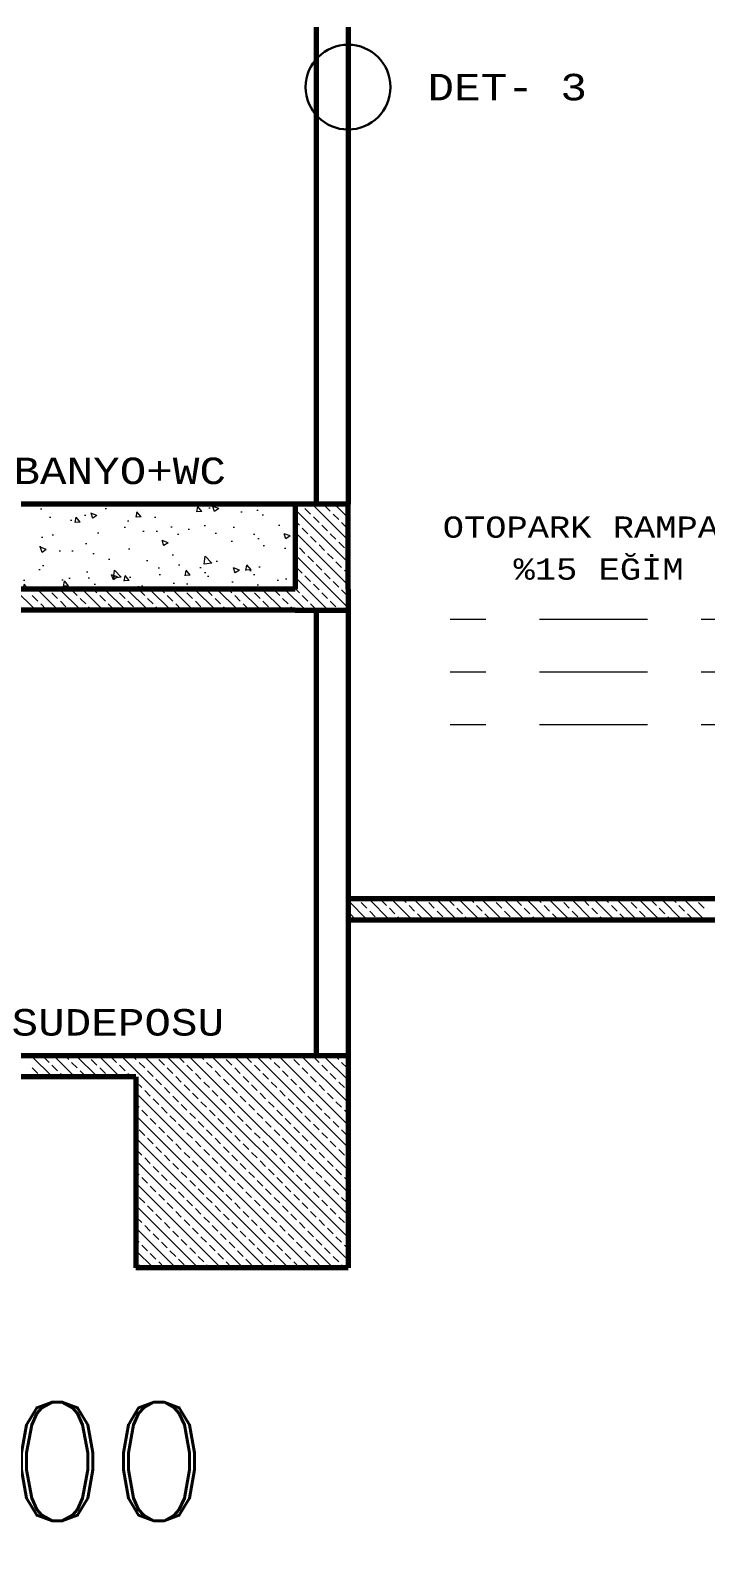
# Model space of a CAD drawing. Header units: millimetres. Extents: x 35860 to 71103, y -11298 to -8385.
# Drawn here: x 39467 to 39546.5, y -9755 to -9574.6 of the extents above; entities that cross this region are included whole.
import ezdxf
from ezdxf.enums import TextEntityAlignment as Align

# ---------------------------------------------------------------- set-up
doc = ezdxf.new("R2010")
doc.units = ezdxf.units.MM
doc.header["$MEASUREMENT"] = 0
doc.linetypes.add('ÇİZGİ NOKTA3', pattern=[19.05, 12.7, -6.35])
doc.layers.get('0').update_dxf_attribs({"lineweight": 15})
for name, color, linetype, lineweight in [('02', 2, 'Continuous', 20), ('03_Yazı', 1, 'Continuous', 30), ('07', 3, 'Continuous', 70)]:
    doc.layers.add(name, color=color, linetype=linetype, lineweight=lineweight)
doc.styles.add('C', font='')
doc.styles.add('ROMANC', font='romanc', dxfattribs={"height": 0.11})
doc.styles.get('C').set_extended_font_data('Courier New Tur')

# ---------------------------------------------------------------- blocks, each defined once
blk = doc.blocks.new('DET_NO')
at = {"layer": '03_Yazı'}
blk.add_circle((0, 0), 20, dxfattribs=at)
at = {"layer": '03_Yazı', "style": 'C'}
blk.add_attdef('DET-1', text='', height=12.5, dxfattribs=at).set_placement((-30, 0), align=Align.MIDDLE_RIGHT)

msp = doc.modelspace()

# ---------------------------------------------------------------- hatches: boundary and pattern name
h = msp.add_hatch()
h.set_pattern_fill('AR-CONC', color=256, style=0)
h.set_pattern_definition([(130, (51691.801, -7164.8543), (-7.1726018, -0.6275213), [0.75, -8.25]), (185, (51691.801, -7164.854), (1.3875133, 7.5219213), [0.6, -6.6]), (79.5486, (51691.203, -7164.9066), (-5.785094, 6.8943954), [0.637402, -7.011421]), (133.8158, (51691.801, -7162.854), (-10.6724105, -1.65519), [1.125, -12.375]), (83.3644, (51690.912, -7162.992), (-9.346627, 9.741179), [0.956103, -10.51713]), (188.8158, (51691.801, -7162.854), (-9.346619, 9.741186), [0.9, -9.9]), (159, (51690.801, -7163.3543), (-5.9690705, -4.026189), [0.75, -8.25]), (214, (51690.801, -7163.354), (-2.4331533, 7.2515005), [0.6, -6.6]), (108.5486, (51690.3035, -7163.69), (-8.4022263, 3.225305), [0.637402, -7.011421]), (142.5, (51691.801, -7164.8543), (-0.12159855, 3.32893854), [0, -6.52, 0, -6.7, 0, -6.625]), (172.5, (51691.801, -7164.8543), (-2.6306954, 3.9441171), [0, -3.82, 0, -6.37, 0, -2.525]), (212.5, (51694.031, -7164.8543), (-5.33822436, -0.2255487), [0, -2.5, 0, -7.8, 0, -10.35]), (222.5, (51695.031, -7164.8543), (-5.8318617, 1.0010498), [0, -3.25, 0, -5.18, 0, -7.35])])
h.paths.add_polyline_path([(39455.66, -9561.73), (39455.66, -9571.73), (39498.16, -9571.73), (39498.16, -9561.73)])
h.paths.add_polyline_path([(39498.16, -9640.48), (39498.16, -9630.48), (39455.66, -9630.48), (39455.66, -9640.48)])

# ---------------------------------------------------------------- linework, layer by layer
for p, q in [((39499, -9630.63), (39498.85, -9630.48)), ((39504.41, -9634.71), (39500.17, -9630.48)), ((39504.41, -9632.06), (39502.83, -9630.48)), ((39504.41, -9630.73), (39504.15, -9630.48)), ((39504.41, -9637.36), (39498.16, -9631.11)), ((39500, -9631.63), (39499.33, -9630.96)), ((39500.99, -9632.62), (39500.33, -9631.96)), ((39502.32, -9631.29), (39501.65, -9630.63)), ((39503.31, -9632.29), (39502.65, -9631.63)), ((39498.67, -9632.95), (39498.16, -9632.44)), ((39504.41, -9640.02), (39498.16, -9633.77)), ((39499.67, -9633.95), (39499, -9633.28)), ((39501.99, -9633.61), (39501.32, -9632.95)), ((39502.98, -9634.61), (39502.32, -9633.95)), ((39504.31, -9633.28), (39503.64, -9632.62)), ((39498.34, -9635.27), (39498.16, -9635.09)), ((39499.33, -9636.27), (39498.67, -9635.6)), ((39500.66, -9634.94), (39500, -9634.28)), ((39501.65, -9635.94), (39500.99, -9635.27)), ((39503.98, -9635.6), (39503.31, -9634.94)), ((39504.41, -9636.04), (39504.31, -9635.94)), ((39504.41, -9642.67), (39498.16, -9636.42)), ((39500.33, -9637.26), (39499.67, -9636.6)), ((39501.32, -9638.26), (39500.66, -9637.59)), ((39502.65, -9636.93), (39501.99, -9636.27)), ((39503.64, -9637.92), (39502.98, -9637.26)), ((39502.07, -9642.98), (39498.16, -9639.07)), ((39499, -9638.59), (39498.34, -9637.92)), ((39500, -9639.58), (39499.33, -9638.92)), ((39502.32, -9639.25), (39501.65, -9638.59)), ((39504.41, -9638.69), (39503.98, -9638.26)), ((39467.6, -9642.98), (39465.1, -9640.48)), ((39467.85, -9641.9), (39467.18, -9641.24)), ((39470.25, -9642.98), (39467.75, -9640.48)), ((39469.17, -9640.58), (39469.07, -9640.48)), ((39470.17, -9641.57), (39469.5, -9640.91)), ((39472.9, -9642.98), (39470.4, -9640.48)), ((39472.49, -9641.24), (39471.82, -9640.58)), ((39475.55, -9642.98), (39473.05, -9640.48)), ((39474.81, -9640.91), (39474.38, -9640.48)), ((39475.8, -9641.9), (39475.14, -9641.24)), ((39478.2, -9642.98), (39475.7, -9640.48)), ((39477.13, -9640.58), (39477.03, -9640.48)), ((39478.12, -9641.57), (39477.46, -9640.91)), ((39480.85, -9642.98), (39478.35, -9640.48)), ((39480.44, -9641.24), (39479.78, -9640.58)), ((39483.51, -9642.98), (39481.01, -9640.48)), ((39482.76, -9640.91), (39482.33, -9640.48)), ((39483.76, -9641.9), (39483.09, -9641.24)), ((39486.16, -9642.98), (39483.66, -9640.48)), ((39485.08, -9640.58), (39484.98, -9640.48)), ((39486.08, -9641.57), (39485.41, -9640.91)), ((39488.81, -9642.98), (39486.31, -9640.48)), ((39488.4, -9641.24), (39487.73, -9640.58)), ((39491.46, -9642.98), (39488.96, -9640.48)), ((39490.72, -9640.91), (39490.29, -9640.48)), ((39491.71, -9641.9), (39491.05, -9641.24)), ((39494.11, -9642.98), (39491.61, -9640.48)), ((39493.04, -9640.58), (39492.94, -9640.48)), ((39494.03, -9641.57), (39493.37, -9640.91)), ((39496.76, -9642.98), (39494.26, -9640.48)), ((39496.35, -9641.24), (39495.69, -9640.58)), ((39499.42, -9642.98), (39496.92, -9640.48)), ((39498.67, -9640.91), (39498.16, -9640.39)), ((39499.67, -9641.9), (39499, -9641.24)), ((39500.99, -9640.58), (39500.33, -9639.91)), ((39501.99, -9641.57), (39501.32, -9640.91)), ((39503.31, -9640.24), (39502.65, -9639.58)), ((39504.31, -9641.24), (39503.64, -9640.58)), ((39504.41, -9640.49), (39504.31, -9640.38)), ((39468.84, -9642.9), (39468.18, -9642.23)), ((39471.16, -9642.56), (39470.5, -9641.9)), ((39471.57, -9642.98), (39471.49, -9642.9)), ((39473.48, -9642.23), (39472.82, -9641.57)), ((39474.22, -9642.98), (39473.81, -9642.56)), ((39476.8, -9642.9), (39476.13, -9642.23)), ((39479.12, -9642.56), (39478.45, -9641.9)), ((39479.53, -9642.98), (39479.45, -9642.9)), ((39481.44, -9642.23), (39480.77, -9641.57)), ((39482.18, -9642.98), (39481.77, -9642.56)), ((39484.75, -9642.9), (39484.09, -9642.23)), ((39487.07, -9642.56), (39486.41, -9641.9)), ((39487.48, -9642.98), (39487.4, -9642.9)), ((39489.39, -9642.23), (39488.73, -9641.57)), ((39490.13, -9642.98), (39489.72, -9642.56)), ((39492.71, -9642.9), (39492.04, -9642.23)), ((39495.03, -9642.56), (39494.36, -9641.9)), ((39495.44, -9642.98), (39495.36, -9642.9)), ((39497.35, -9642.23), (39496.68, -9641.57)), ((39498.09, -9642.98), (39497.68, -9642.56)), ((39500.66, -9642.9), (39500, -9642.23)), ((39502.98, -9642.56), (39502.32, -9641.9)), ((39506.69, -9679.48), (39504.41, -9677.2)), ((39505.63, -9677.1), (39505.51, -9676.98)), ((39509.34, -9679.48), (39506.84, -9676.98)), ((39508.95, -9677.76), (39508.28, -9677.1)), ((39511.99, -9679.48), (39509.49, -9676.98)), ((39511.27, -9677.43), (39510.81, -9676.98)), ((39514.64, -9679.48), (39512.14, -9676.98)), ((39513.59, -9677.1), (39513.47, -9676.98)), ((39517.29, -9679.48), (39514.79, -9676.98)), ((39516.9, -9677.76), (39516.24, -9677.1)), ((39519.94, -9679.48), (39517.44, -9676.98)), ((39519.22, -9677.43), (39518.77, -9676.98)), ((39522.6, -9679.48), (39520.1, -9676.98)), ((39521.54, -9677.1), (39521.42, -9676.98)), ((39525.25, -9679.48), (39522.75, -9676.98)), ((39524.86, -9677.76), (39524.19, -9677.1)), ((39527.9, -9679.48), (39525.4, -9676.98)), ((39527.18, -9677.43), (39526.72, -9676.98)), ((39530.55, -9679.48), (39528.05, -9676.98)), ((39529.5, -9677.1), (39529.38, -9676.98)), ((39533.2, -9679.48), (39530.7, -9676.98)), ((39532.81, -9677.76), (39532.15, -9677.1)), ((39535.85, -9679.48), (39533.35, -9676.98)), ((39535.13, -9677.43), (39534.68, -9676.98)), ((39538.51, -9679.48), (39536.01, -9676.98)), ((39537.45, -9677.1), (39537.33, -9676.98)), ((39541.16, -9679.48), (39538.66, -9676.98)), ((39540.77, -9677.76), (39540.1, -9677.1)), ((39543.81, -9679.48), (39541.31, -9676.98)), ((39543.09, -9677.43), (39542.63, -9676.98)), ((39546.46, -9679.48), (39543.96, -9676.98)), ((39545.41, -9677.1), (39545.29, -9676.98)), ((39505.3, -9679.42), (39504.64, -9678.75)), ((39506.63, -9678.09), (39505.96, -9677.43)), ((39507.62, -9679.09), (39506.96, -9678.42)), ((39509.94, -9678.75), (39509.28, -9678.09)), ((39510.66, -9679.48), (39510.27, -9679.09)), ((39512.26, -9678.42), (39511.6, -9677.76)), ((39513.26, -9679.42), (39512.59, -9678.75)), ((39514.58, -9678.09), (39513.92, -9677.43)), ((39515.58, -9679.09), (39514.91, -9678.42)), ((39517.9, -9678.75), (39517.23, -9678.09)), ((39518.62, -9679.48), (39518.23, -9679.09)), ((39520.22, -9678.42), (39519.55, -9677.76)), ((39521.21, -9679.42), (39520.55, -9678.75)), ((39522.54, -9678.09), (39521.87, -9677.43)), ((39523.53, -9679.09), (39522.87, -9678.42)), ((39525.85, -9678.75), (39525.19, -9678.09)), ((39526.57, -9679.48), (39526.18, -9679.09)), ((39528.17, -9678.42), (39527.51, -9677.76)), ((39529.17, -9679.42), (39528.5, -9678.75)), ((39530.49, -9678.09), (39529.83, -9677.43)), ((39531.49, -9679.09), (39530.82, -9678.42)), ((39533.81, -9678.75), (39533.14, -9678.09)), ((39534.53, -9679.48), (39534.14, -9679.09)), ((39536.13, -9678.42), (39535.46, -9677.76)), ((39537.12, -9679.42), (39536.46, -9678.75)), ((39538.45, -9678.09), (39537.78, -9677.43)), ((39539.44, -9679.09), (39538.78, -9678.42)), ((39541.76, -9678.75), (39541.1, -9678.09)), ((39542.48, -9679.48), (39542.09, -9679.09)), ((39544.08, -9678.42), (39543.42, -9677.76)), ((39545.08, -9679.42), (39544.41, -9678.75)), ((39546.4, -9678.09), (39545.74, -9677.43)), ((39508.01, -9679.48), (39507.95, -9679.42)), ((39515.97, -9679.48), (39515.91, -9679.42)), ((39523.92, -9679.48), (39523.86, -9679.42)), ((39531.88, -9679.48), (39531.82, -9679.42)), ((39539.83, -9679.48), (39539.77, -9679.42)), ((39469.56, -9697.98), (39467.06, -9695.48)), ((39467.85, -9697.59), (39467.18, -9696.92)), ((39469.17, -9696.26), (39468.51, -9695.6)), ((39470.17, -9697.25), (39469.5, -9696.59)), ((39472.21, -9697.98), (39469.71, -9695.48)), ((39471.49, -9695.93), (39471.04, -9695.48)), ((39472.49, -9696.92), (39471.82, -9696.26)), ((39474.87, -9697.98), (39472.37, -9695.48)), ((39473.81, -9695.6), (39473.69, -9695.48)), ((39474.81, -9696.59), (39474.14, -9695.93)), ((39477.52, -9697.98), (39475.02, -9695.48)), ((39475.8, -9697.59), (39475.14, -9696.92)), ((39477.13, -9696.26), (39476.46, -9695.6)), ((39478.12, -9697.25), (39477.46, -9696.59)), ((39502.67, -9720.48), (39477.67, -9695.48)), ((39479.45, -9695.93), (39478.99, -9695.48)), ((39480.44, -9696.92), (39479.78, -9696.26)), ((39504.41, -9719.56), (39480.32, -9695.48)), ((39481.77, -9695.6), (39481.65, -9695.48)), ((39482.76, -9696.59), (39482.1, -9695.93)), ((39504.41, -9716.91), (39482.97, -9695.48)), ((39483.76, -9697.59), (39483.09, -9696.92)), ((39485.08, -9696.26), (39484.42, -9695.6)), ((39486.08, -9697.25), (39485.41, -9696.59)), ((39504.41, -9714.26), (39485.62, -9695.48)), ((39487.4, -9695.93), (39486.95, -9695.48)), ((39488.4, -9696.92), (39487.73, -9696.26)), ((39504.41, -9711.61), (39488.28, -9695.48)), ((39489.72, -9695.6), (39489.6, -9695.48)), ((39490.72, -9696.59), (39490.05, -9695.93)), ((39504.41, -9708.96), (39490.93, -9695.48)), ((39491.71, -9697.59), (39491.05, -9696.92)), ((39493.04, -9696.26), (39492.37, -9695.6)), ((39494.03, -9697.25), (39493.37, -9696.59)), ((39504.41, -9706.31), (39493.58, -9695.48)), ((39495.36, -9695.93), (39494.9, -9695.48)), ((39496.35, -9696.92), (39495.69, -9696.26)), ((39504.41, -9703.65), (39496.23, -9695.48)), ((39497.68, -9695.6), (39497.56, -9695.48)), ((39498.67, -9696.59), (39498.01, -9695.93)), ((39504.41, -9701), (39498.88, -9695.48)), ((39499.67, -9697.59), (39499, -9696.92)), ((39500.99, -9696.26), (39500.33, -9695.6)), ((39501.99, -9697.25), (39501.32, -9696.59)), ((39504.41, -9698.35), (39501.53, -9695.48)), ((39503.31, -9695.93), (39502.86, -9695.48)), ((39504.31, -9696.92), (39503.64, -9696.26)), ((39468.24, -9697.98), (39468.18, -9697.92)), ((39470.89, -9697.98), (39470.5, -9697.59)), ((39473.48, -9697.92), (39472.82, -9697.25)), ((39476.19, -9697.98), (39476.13, -9697.92)), ((39478.84, -9697.98), (39478.45, -9697.59)), ((39480.11, -9699.24), (39479.45, -9698.58)), ((39481.44, -9697.92), (39480.77, -9697.25)), ((39482.43, -9698.91), (39481.77, -9698.25)), ((39484.75, -9698.58), (39484.09, -9697.92)), ((39485.74, -9699.57), (39485.08, -9698.91)), ((39487.07, -9698.25), (39486.41, -9697.59)), ((39488.07, -9699.24), (39487.4, -9698.58)), ((39489.39, -9697.92), (39488.73, -9697.25)), ((39490.39, -9698.91), (39489.72, -9698.25)), ((39492.71, -9698.58), (39492.04, -9697.92)), ((39493.7, -9699.57), (39493.04, -9698.91)), ((39495.03, -9698.25), (39494.36, -9697.59)), ((39496.02, -9699.24), (39495.36, -9698.58)), ((39497.35, -9697.92), (39496.68, -9697.25)), ((39498.34, -9698.91), (39497.68, -9698.25)), ((39500.66, -9698.58), (39500, -9697.92)), ((39501.65, -9699.57), (39500.99, -9698.91)), ((39502.98, -9698.25), (39502.32, -9697.59)), ((39503.98, -9699.24), (39503.31, -9698.58)), ((39500.02, -9720.48), (39479.41, -9699.87)), ((39481.1, -9700.24), (39480.44, -9699.57)), ((39482.1, -9701.23), (39481.44, -9700.57)), ((39483.42, -9699.91), (39482.76, -9699.24)), ((39484.42, -9700.9), (39483.76, -9700.24)), ((39486.74, -9700.57), (39486.08, -9699.91)), ((39489.06, -9700.24), (39488.4, -9699.57)), ((39490.05, -9701.23), (39489.39, -9700.57)), ((39491.38, -9699.91), (39490.72, -9699.24)), ((39492.37, -9700.9), (39491.71, -9700.24)), ((39494.69, -9700.57), (39494.03, -9699.91)), ((39497.01, -9700.24), (39496.35, -9699.57)), ((39498.01, -9701.23), (39497.35, -9700.57)), ((39499.33, -9699.91), (39498.67, -9699.24)), ((39500.33, -9700.9), (39499.67, -9700.24)), ((39502.65, -9700.57), (39501.99, -9699.91)), ((39479.78, -9701.56), (39479.41, -9701.19)), ((39497.37, -9720.48), (39479.41, -9702.52)), ((39480.77, -9702.56), (39480.11, -9701.89)), ((39483.09, -9702.23), (39482.43, -9701.56)), ((39484.09, -9703.22), (39483.42, -9702.56)), ((39485.41, -9701.89), (39484.75, -9701.23)), ((39486.41, -9702.89), (39485.74, -9702.23)), ((39487.73, -9701.56), (39487.07, -9700.9)), ((39488.73, -9702.56), (39488.07, -9701.89)), ((39491.05, -9702.23), (39490.39, -9701.56)), ((39492.04, -9703.22), (39491.38, -9702.56)), ((39493.37, -9701.89), (39492.71, -9701.23)), ((39494.36, -9702.89), (39493.7, -9702.23)), ((39495.69, -9701.56), (39495.03, -9700.9)), ((39496.68, -9702.56), (39496.02, -9701.89)), ((39499, -9702.23), (39498.34, -9701.56)), ((39500, -9703.22), (39499.33, -9702.56)), ((39501.32, -9701.89), (39500.66, -9701.23)), ((39502.32, -9702.89), (39501.65, -9702.23)), ((39503.64, -9701.56), (39502.98, -9700.9)), ((39504.41, -9702.33), (39503.98, -9701.89)), ((39479.45, -9703.88), (39479.41, -9703.85)), ((39480.44, -9704.88), (39479.78, -9704.22)), ((39481.77, -9703.55), (39481.1, -9702.89)), ((39482.76, -9704.55), (39482.1, -9703.88)), ((39485.08, -9704.22), (39484.42, -9703.55)), ((39487.4, -9703.88), (39486.74, -9703.22)), ((39488.4, -9704.88), (39487.73, -9704.22)), ((39489.72, -9703.55), (39489.06, -9702.89)), ((39490.72, -9704.55), (39490.05, -9703.88)), ((39493.04, -9704.22), (39492.37, -9703.55)), ((39495.36, -9703.88), (39494.69, -9703.22)), ((39496.35, -9704.88), (39495.69, -9704.22)), ((39497.68, -9703.55), (39497.01, -9702.89)), ((39498.67, -9704.55), (39498.01, -9703.88)), ((39500.99, -9704.22), (39500.33, -9703.55)), ((39503.31, -9703.88), (39502.65, -9703.22)), ((39504.31, -9704.88), (39503.64, -9704.22)), ((39494.71, -9720.48), (39479.41, -9705.17)), ((39481.44, -9705.87), (39480.77, -9705.21)), ((39482.43, -9706.87), (39481.77, -9706.2)), ((39483.76, -9705.54), (39483.09, -9704.88)), ((39484.75, -9706.54), (39484.09, -9705.87)), ((39486.08, -9705.21), (39485.41, -9704.55)), ((39487.07, -9706.2), (39486.41, -9705.54)), ((39489.39, -9705.87), (39488.73, -9705.21)), ((39490.39, -9706.87), (39489.72, -9706.2)), ((39491.71, -9705.54), (39491.05, -9704.88)), ((39492.71, -9706.54), (39492.04, -9705.87)), ((39494.03, -9705.21), (39493.37, -9704.55)), ((39495.03, -9706.2), (39494.36, -9705.54)), ((39497.35, -9705.87), (39496.68, -9705.21)), ((39498.34, -9706.87), (39497.68, -9706.2)), ((39499.67, -9705.54), (39499, -9704.88)), ((39500.66, -9706.54), (39500, -9705.87)), ((39501.99, -9705.21), (39501.32, -9704.55)), ((39502.98, -9706.2), (39502.32, -9705.54)), ((39492.06, -9720.48), (39479.41, -9707.82)), ((39480.11, -9707.2), (39479.45, -9706.54)), ((39481.1, -9708.19), (39480.44, -9707.53)), ((39483.42, -9707.86), (39482.76, -9707.2)), ((39485.74, -9707.53), (39485.08, -9706.87)), ((39486.74, -9708.52), (39486.08, -9707.86)), ((39488.07, -9707.2), (39487.4, -9706.54)), ((39489.06, -9708.19), (39488.4, -9707.53)), ((39491.38, -9707.86), (39490.72, -9707.2)), ((39493.7, -9707.53), (39493.04, -9706.87)), ((39494.69, -9708.52), (39494.03, -9707.86)), ((39496.02, -9707.2), (39495.36, -9706.54)), ((39497.01, -9708.19), (39496.35, -9707.53)), ((39499.33, -9707.86), (39498.67, -9707.2)), ((39501.65, -9707.53), (39500.99, -9706.87)), ((39502.65, -9708.52), (39501.99, -9707.86)), ((39503.98, -9707.2), (39503.31, -9706.54)), ((39504.41, -9707.63), (39504.31, -9707.53)), ((39479.78, -9709.52), (39479.41, -9709.15)), ((39480.77, -9710.51), (39480.11, -9709.85)), ((39482.1, -9709.19), (39481.44, -9708.52)), ((39483.09, -9710.18), (39482.43, -9709.52)), ((39484.42, -9708.86), (39483.76, -9708.19)), ((39485.41, -9709.85), (39484.75, -9709.19)), ((39487.73, -9709.52), (39487.07, -9708.86)), ((39488.73, -9710.51), (39488.07, -9709.85)), ((39490.05, -9709.19), (39489.39, -9708.52)), ((39491.05, -9710.18), (39490.39, -9709.52)), ((39492.37, -9708.86), (39491.71, -9708.19)), ((39493.37, -9709.85), (39492.71, -9709.19)), ((39495.69, -9709.52), (39495.03, -9708.86)), ((39496.68, -9710.51), (39496.02, -9709.85)), ((39498.01, -9709.19), (39497.35, -9708.52)), ((39499, -9710.18), (39498.34, -9709.52)), ((39500.33, -9708.86), (39499.67, -9708.19)), ((39501.32, -9709.85), (39500.66, -9709.19)), ((39503.64, -9709.52), (39502.98, -9708.86)), ((39504.41, -9710.28), (39503.98, -9709.85)), ((39489.41, -9720.48), (39479.41, -9710.47)), ((39481.77, -9711.51), (39481.1, -9710.84)), ((39484.09, -9711.18), (39483.42, -9710.51)), ((39485.08, -9712.17), (39484.42, -9711.51)), ((39486.41, -9710.84), (39485.74, -9710.18)), ((39487.4, -9711.84), (39486.74, -9711.18)), ((39489.72, -9711.51), (39489.06, -9710.84)), ((39492.04, -9711.18), (39491.38, -9710.51)), ((39493.04, -9712.17), (39492.37, -9711.51)), ((39494.36, -9710.84), (39493.7, -9710.18)), ((39495.36, -9711.84), (39494.69, -9711.18)), ((39497.68, -9711.51), (39497.01, -9710.84)), ((39500, -9711.18), (39499.33, -9710.51)), ((39500.99, -9712.17), (39500.33, -9711.51)), ((39502.32, -9710.84), (39501.65, -9710.18)), ((39503.31, -9711.84), (39502.65, -9711.18)), ((39479.45, -9711.84), (39479.41, -9711.8)), ((39486.76, -9720.48), (39479.41, -9713.13)), ((39480.44, -9712.83), (39479.78, -9712.17)), ((39481.44, -9713.83), (39480.77, -9713.16)), ((39482.76, -9712.5), (39482.1, -9711.84)), ((39483.76, -9713.5), (39483.09, -9712.83)), ((39486.08, -9713.16), (39485.41, -9712.5)), ((39488.4, -9712.83), (39487.73, -9712.17)), ((39489.39, -9713.83), (39488.73, -9713.16)), ((39490.72, -9712.5), (39490.05, -9711.84)), ((39491.71, -9713.5), (39491.05, -9712.83)), ((39494.03, -9713.16), (39493.37, -9712.5)), ((39496.35, -9712.83), (39495.69, -9712.17)), ((39497.35, -9713.83), (39496.68, -9713.16)), ((39498.67, -9712.5), (39498.01, -9711.84)), ((39499.67, -9713.5), (39499, -9712.83)), ((39501.99, -9713.16), (39501.32, -9712.5)), ((39504.31, -9712.83), (39503.64, -9712.17)), ((39480.11, -9715.15), (39479.45, -9714.49)), ((39482.43, -9714.82), (39481.77, -9714.16)), ((39483.42, -9715.82), (39482.76, -9715.15)), ((39484.75, -9714.49), (39484.09, -9713.83)), ((39485.74, -9715.48), (39485.08, -9714.82)), ((39487.07, -9714.16), (39486.41, -9713.5)), ((39488.07, -9715.15), (39487.4, -9714.49)), ((39490.39, -9714.82), (39489.72, -9714.16)), ((39491.38, -9715.82), (39490.72, -9715.15)), ((39492.71, -9714.49), (39492.04, -9713.83)), ((39493.7, -9715.48), (39493.04, -9714.82)), ((39495.03, -9714.16), (39494.36, -9713.5)), ((39496.02, -9715.15), (39495.36, -9714.49)), ((39498.34, -9714.82), (39497.68, -9714.16)), ((39499.33, -9715.82), (39498.67, -9715.15)), ((39500.66, -9714.49), (39500, -9713.83)), ((39501.65, -9715.48), (39500.99, -9714.82)), ((39502.98, -9714.16), (39502.32, -9713.5)), ((39503.98, -9715.15), (39503.31, -9714.49)), ((39484.11, -9720.48), (39479.41, -9715.78)), ((39481.1, -9716.15), (39480.44, -9715.48)), ((39482.1, -9717.14), (39481.44, -9716.48)), ((39484.42, -9716.81), (39483.76, -9716.15)), ((39486.74, -9716.48), (39486.08, -9715.82)), ((39487.73, -9717.47), (39487.07, -9716.81)), ((39489.06, -9716.15), (39488.4, -9715.48)), ((39490.05, -9717.14), (39489.39, -9716.48)), ((39492.37, -9716.81), (39491.71, -9716.15)), ((39494.69, -9716.48), (39494.03, -9715.82)), ((39495.69, -9717.47), (39495.03, -9716.81)), ((39497.01, -9716.15), (39496.35, -9715.48)), ((39498.01, -9717.14), (39497.35, -9716.48)), ((39500.33, -9716.81), (39499.67, -9716.15)), ((39502.65, -9716.48), (39501.99, -9715.82)), ((39503.64, -9717.47), (39502.98, -9716.81)), ((39504.41, -9715.59), (39504.31, -9715.48)), ((39479.78, -9717.47), (39479.41, -9717.1)), ((39481.46, -9720.48), (39479.41, -9718.43)), ((39480.77, -9718.47), (39480.11, -9717.8)), ((39481.77, -9719.46), (39481.1, -9718.8)), ((39483.09, -9718.14), (39482.43, -9717.47)), ((39484.09, -9719.13), (39483.42, -9718.47)), ((39485.41, -9717.8), (39484.75, -9717.14)), ((39486.41, -9718.8), (39485.74, -9718.14)), ((39488.73, -9718.47), (39488.07, -9717.8)), ((39489.72, -9719.46), (39489.06, -9718.8)), ((39491.05, -9718.14), (39490.39, -9717.47)), ((39492.04, -9719.13), (39491.38, -9718.47)), ((39493.37, -9717.8), (39492.71, -9717.14)), ((39494.36, -9718.8), (39493.7, -9718.14)), ((39496.68, -9718.47), (39496.02, -9717.8)), ((39497.68, -9719.46), (39497.01, -9718.8)), ((39499, -9718.14), (39498.34, -9717.47)), ((39500, -9719.13), (39499.33, -9718.47)), ((39501.32, -9717.8), (39500.66, -9717.14)), ((39502.32, -9718.8), (39501.65, -9718.14)), ((39504.41, -9718.24), (39503.98, -9717.8)), ((39479.45, -9719.79), (39479.41, -9719.76)), ((39480.13, -9720.48), (39479.78, -9720.13)), ((39482.76, -9720.46), (39482.1, -9719.79)), ((39485.08, -9720.13), (39484.42, -9719.46)), ((39485.43, -9720.48), (39485.41, -9720.46)), ((39487.4, -9719.79), (39486.74, -9719.13)), ((39488.08, -9720.48), (39487.73, -9720.13)), ((39490.72, -9720.46), (39490.05, -9719.79)), ((39493.04, -9720.13), (39492.37, -9719.46)), ((39493.39, -9720.48), (39493.37, -9720.46)), ((39495.36, -9719.79), (39494.69, -9719.13)), ((39496.04, -9720.48), (39495.69, -9720.13)), ((39498.67, -9720.46), (39498.01, -9719.79)), ((39500.99, -9720.13), (39500.33, -9719.46)), ((39501.34, -9720.48), (39501.32, -9720.46)), ((39503.31, -9719.79), (39502.65, -9719.13)), ((39503.99, -9720.48), (39503.64, -9720.13))]:
    msp.add_line(p, q)
at = {"layer": '02', "linetype": 'ÇİZGİ NOKTA3'}
for p, q in [((39558.74, -9644.07), (39516.43, -9644.07)), ((39558.74, -9650.27), (39516.43, -9650.27)), ((39558.74, -9656.47), (39516.43, -9656.47))]:
    msp.add_line(p, q, dxfattribs=at)
at = {"layer": '07'}
for p, q in [((39500.66, -9574.23), (39500.66, -9630.48)), ((39504.41, -9574.23), (39504.41, -9630.48)), ((39498.16, -9630.48), (39455.66, -9630.48)), ((39504.41, -9630.48), (39498.16, -9630.48)), ((39498.16, -9630.48), (39498.16, -9640.48)), ((39504.41, -9640.48), (39504.41, -9630.48)), ((39498.16, -9640.48), (39455.66, -9640.48)), ((39504.41, -9640.48), (39504.41, -9697.98)), ((39498.16, -9642.98), (39455.66, -9642.98)), ((39498.16, -9642.98), (39504.41, -9642.98)), ((39500.66, -9642.98), (39500.66, -9695.48)), ((39579.41, -9676.98), (39504.41, -9676.98)), ((39554.41, -9679.48), (39504.41, -9679.48)), ((39504.41, -9695.48), (39279.41, -9695.48)), ((39479.41, -9697.98), (39465.19, -9697.98)), ((39479.41, -9697.98), (39479.41, -9720.48)), ((39504.41, -9697.98), (39504.41, -9720.48)), ((39504.41, -9720.48), (39479.41, -9720.48))]:
    msp.add_line(p, q, dxfattribs=at)

# ---------------------------------------------------------------- block references
at = {"layer": '03_Yazı'}
ref = msp.add_blockref('DET_NO', (39504.41, -9581.31), dxfattribs=dict(at, xscale=-0.25, yscale=0.25, zscale=0.25))
ref.add_attrib('DET-1', 'DET- 3', dxfattribs={"height": 3.125, "style": 'C'}).set_placement((39532.57, -9581.31), align=Align.MIDDLE_RIGHT)

# ---------------------------------------------------------------- texts
for s, height, style, p in [('OTOPARK RAMPASI', 2.5, 'C', (39515.57, -9634.42)), ('%15 EĞİM', 2.5, 'C', (39523.92, -9639.37)), ('A-A KESITI Ö:1/200', 14, 'ROMANC', (39287.72, -9750.3))]:
    msp.add_text(s, height=height, dxfattribs=dict(at, style=style)).set_placement(p)
at = {"layer": '03_Yazı', "style": 'C'}
for tag, p in [('BANYO+WC', (39477.49, -9626.54)), ('SUDEPOSU', (39477.27, -9691.54))]:
    msp.add_attdef(tag, text='A:10.00m2', height=3.125, dxfattribs=at).set_placement(p, align=Align.MIDDLE_CENTER)

doc.saveas('drawing.dxf')
